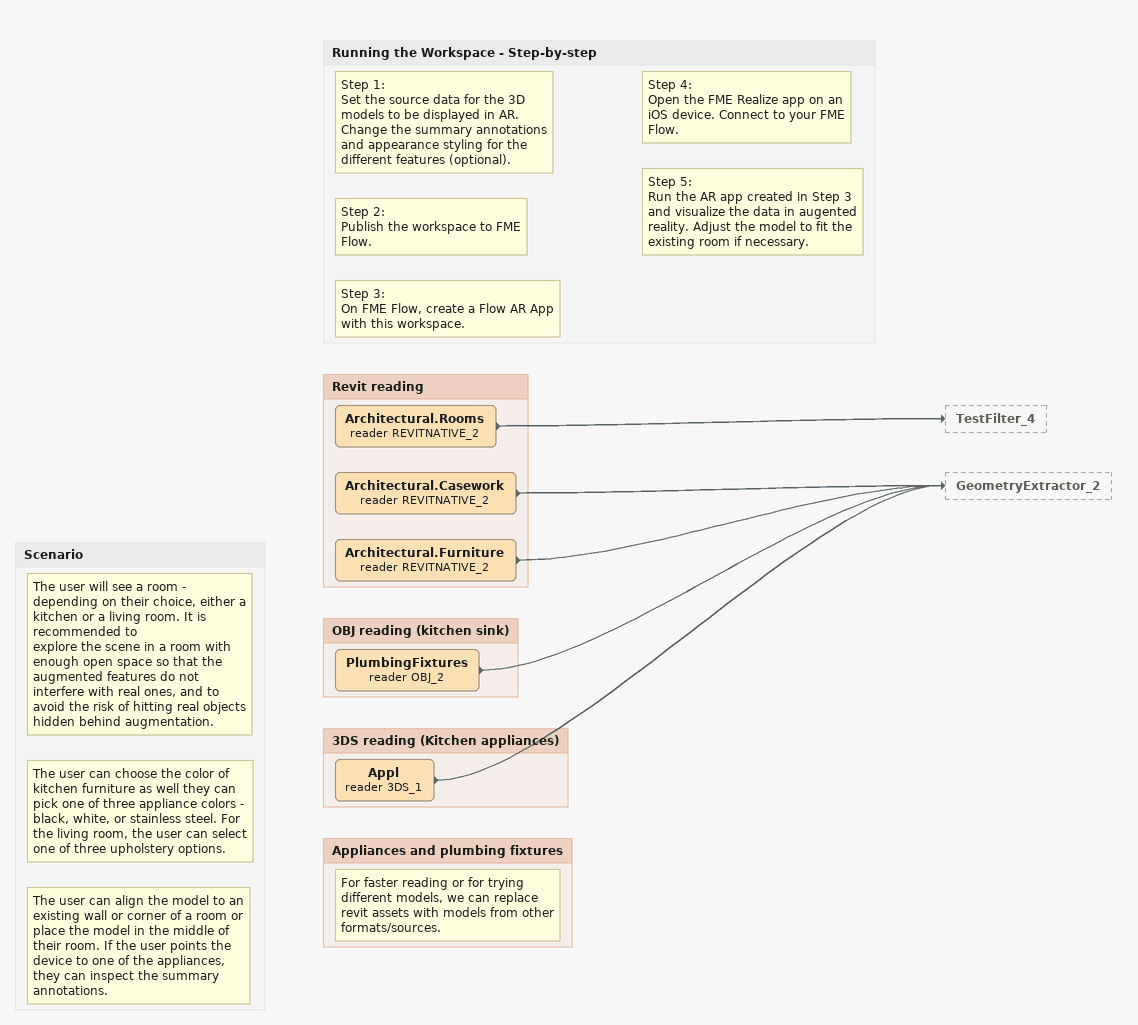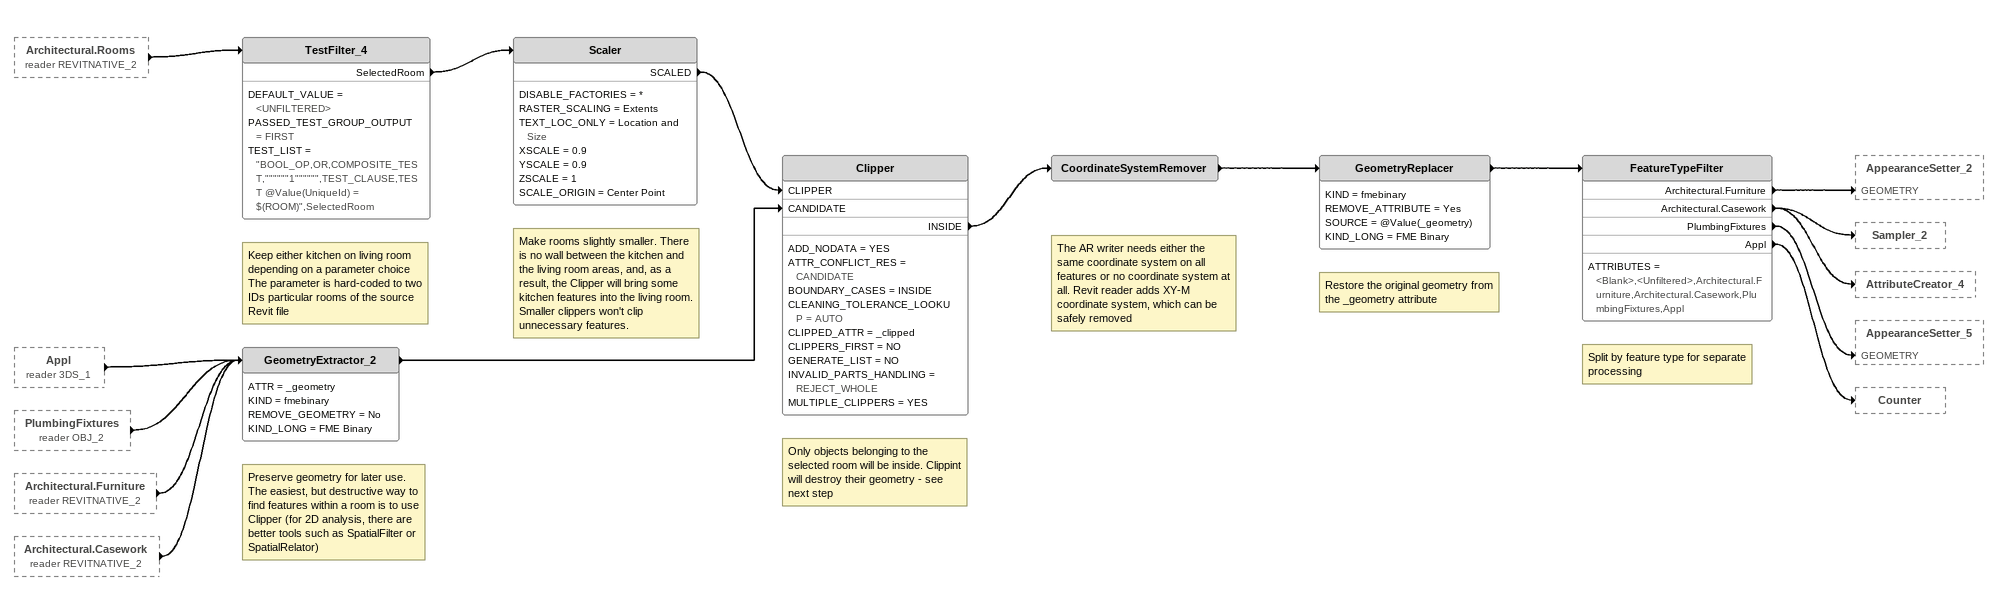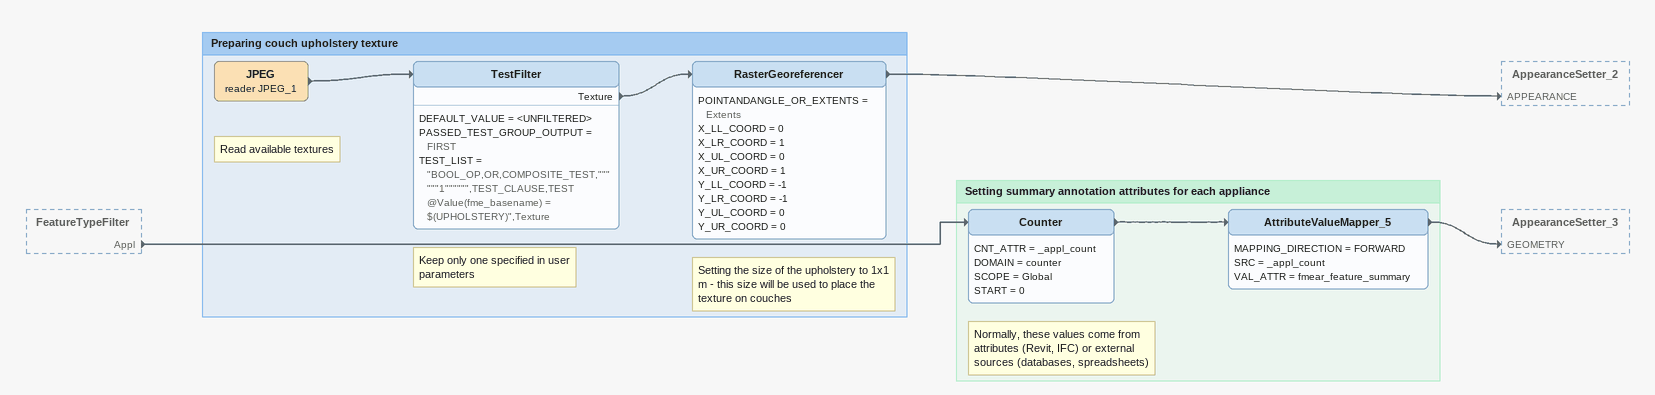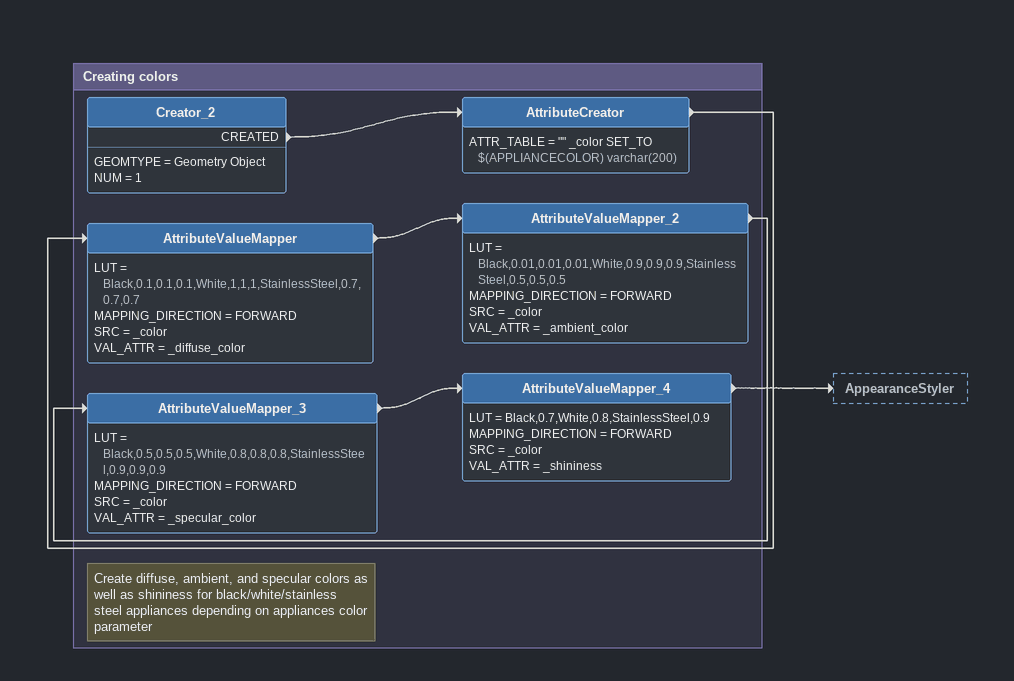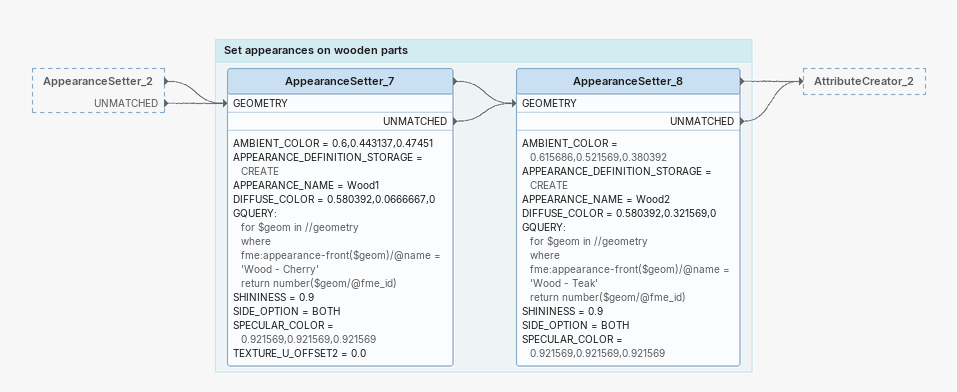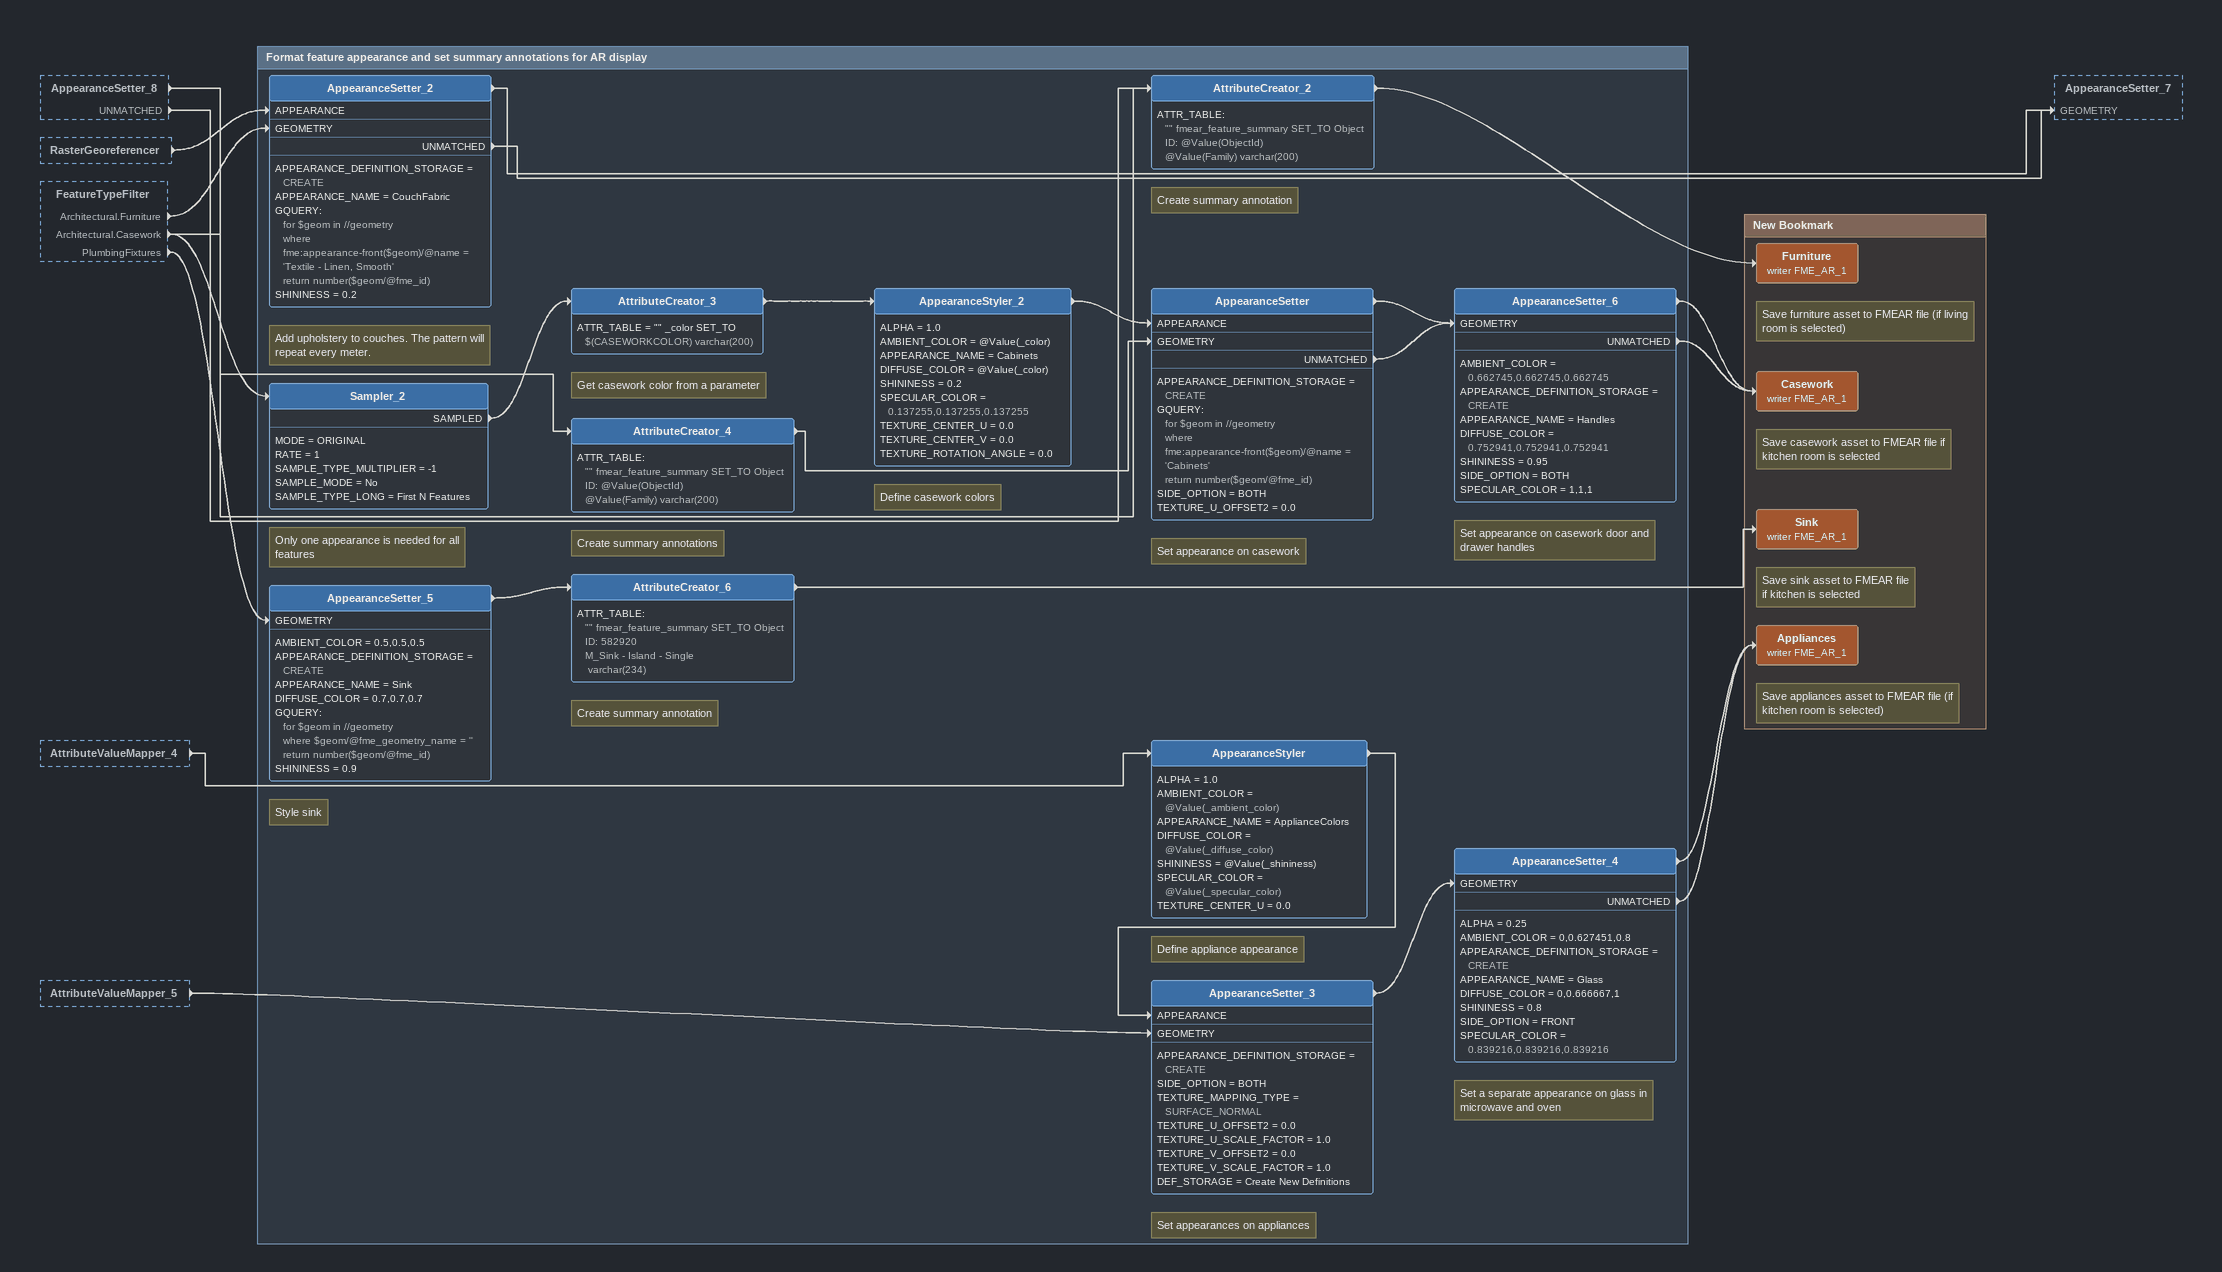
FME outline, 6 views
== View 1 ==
Bookmark: Revit reading
Architectural.Rooms (reader REVITNATIVE_2)
    -> TestFilter_4
Architectural.Casework (reader REVITNATIVE_2)
    -> GeometryExtractor_2
Architectural.Furniture (reader REVITNATIVE_2)
    -> GeometryExtractor_2

Bookmark: OBJ reading (kitchen sink)
PlumbingFixtures (reader OBJ_2)
    -> GeometryExtractor_2

Bookmark: 3DS reading (Kitchen appliances)
Appl (reader 3DS_1)
    -> GeometryExtractor_2

Bookmark: Scenario
Note: The user will see a room - depending on their choice, either a kitchen or a living room. It is recommended to / explore the scene in a room with enough open space so that the augmented features do not interfere with real ones, and to avoid the risk of hitting real objects hidden behind augmentation.
Note: The user can choose the color of kitchen furniture as well they can pick one of three appliance colors - black, white, or stainless steel. For the living room, the user can select one of three upholstery options.
Note: The user can align the model to an existing wall or corner of a room or place the model in the middle of their room. If the user points the device to one of the appliances, they can inspect the summary annotations.

Bookmark: Running the Workspace - Step-by-step
Note: Step 1: / Set the source data for the 3D models to be displayed in AR. Change the summary annotations and appearance styling for the different features (optional).
Note: Step 2: / Publish the workspace to FME Flow.
Note: Step 3: / On FME Flow, create a Flow AR App with this workspace.
Note: Step 4: / Open the FME Realize app on an iOS device. Connect to your FME Flow.
Note: Step 5: / Run the AR app created in Step 3 and visualize the data in augented reality. Adjust the model to fit the existing room if necessary.

Bookmark: Appliances and plumbing fixtures
Note: For faster reading or for trying different models, we can replace revit assets with models from other formats/sources.

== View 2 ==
Architectural.Rooms (reader REVITNATIVE_2) [outside]
    -> TestFilter_4
Appl (reader 3DS_1) [outside]
    -> GeometryExtractor_2
PlumbingFixtures (reader OBJ_2) [outside]
    -> GeometryExtractor_2
Architectural.Furniture (reader REVITNATIVE_2) [outside]
    -> GeometryExtractor_2
Architectural.Casework (reader REVITNATIVE_2) [outside]
    -> GeometryExtractor_2
Note: Keep either kitchen on living room depending on a parameter choice / The parameter is hard-coded to two IDs particular rooms of the source Revit file
TestFilter_4
    DEFAULT_VALUE = <UNFILTERED>
    PASSED_TEST_GROUP_OUTPUT = FIRST
    TEST_LIST = "BOOL_OP,OR,COMPOSITE_TEST,""""""1"""""",TEST_CLAUSE,TEST @Value(UniqueId) = $(ROOM)",SelectedRoom
    SelectedRoom -> Scaler
Note: Make rooms slightly smaller. There is no wall between the kitchen and the living room areas, and, as a result, the Clipper will bring some kitchen features into the living room. Smaller clippers won't clip unnecessary features.
Scaler
    DISABLE_FACTORIES = *
    RASTER_SCALING = Extents
    TEXT_LOC_ONLY = Location and Size
    XSCALE = 0.9
    YSCALE = 0.9
    ZSCALE = 1
    SCALE_ORIGIN = Center Point
    SCALED -> Clipper [CLIPPER]
Note: Preserve geometry for later use. The easiest, but destructive way to find features within a room is to use Clipper (for 2D analysis, there are better tools such as SpatialFilter or SpatialRelator)
GeometryExtractor_2
    ATTR = _geometry
    KIND = fmebinary
    REMOVE_GEOMETRY = No
    KIND_LONG = FME Binary
    -> Clipper [CANDIDATE]
Note: Only objects belonging to the selected room will be inside. Clippint will destroy their geometry - see next step
Clipper
    ADD_NODATA = YES
    ATTR_CONFLICT_RES = CANDIDATE
    BOUNDARY_CASES = INSIDE
    CLEANING_TOLERANCE_LOOKUP = AUTO
    CLIPPED_ATTR = _clipped
    CLIPPERS_FIRST = NO
    GENERATE_LIST = NO
    INVALID_PARTS_HANDLING = REJECT_WHOLE
    MULTIPLE_CLIPPERS = YES
    INSIDE -> CoordinateSystemRemover
Note: The AR writer needs either the same coordinate system on all features or no coordinate system at all. Revit reader adds XY-M coordinate system, which can be safely removed
CoordinateSystemRemover
    -> GeometryReplacer
Note: Restore the original geometry from the _geometry attribute
GeometryReplacer
    KIND = fmebinary
    REMOVE_ATTRIBUTE = Yes
    SOURCE = @Value(_geometry)
    KIND_LONG = FME Binary
    -> FeatureTypeFilter
Note: Split by feature type for separate processing
FeatureTypeFilter
    ATTRIBUTES = <Blank>,<Unfiltered>,Architectural.Furniture,Architectural.Casework,PlumbingFixtures,Appl
    Architectural.Furniture -> AppearanceSetter_2 [GEOMETRY]
    Architectural.Casework -> Sampler_2
    Architectural.Casework -> AttributeCreator_4
    PlumbingFixtures -> AppearanceSetter_5 [GEOMETRY]
    Appl -> Counter

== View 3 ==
FeatureTypeFilter [outside]
    Appl -> Counter

Bookmark: Setting summary annotation attributes for each appliance
Note: Normally, these values come from attributes (Revit, IFC) or external sources (databases, spreadsheets)
Counter
    CNT_ATTR = _appl_count
    DOMAIN = counter
    SCOPE = Global
    START = 0
    -> AttributeValueMapper_5
AttributeValueMapper_5
    MAPPING_DIRECTION = FORWARD
    SRC = _appl_count
    VAL_ATTR = fmear_feature_summary
    -> AppearanceSetter_3 [GEOMETRY]

Bookmark: Preparing couch upholstery texture
Note: Read available textures
JPEG (reader JPEG_1)
    -> TestFilter
Note: Keep only one specified in user parameters
TestFilter
    DEFAULT_VALUE = <UNFILTERED>
    PASSED_TEST_GROUP_OUTPUT = FIRST
    TEST_LIST = "BOOL_OP,OR,COMPOSITE_TEST,""""""1"""""",TEST_CLAUSE,TEST @Value(fme_basename) = $(UPHOLSTERY)",Texture
    Texture -> RasterGeoreferencer
Note: Setting the size of the upholstery to 1x1 m - this size will be used to place the texture on couches
RasterGeoreferencer
    POINTANDANGLE_OR_EXTENTS = Extents
    X_LL_COORD = 0
    X_LR_COORD = 1
    X_UL_COORD = 0
    X_UR_COORD = 1
    Y_LL_COORD = -1
    Y_LR_COORD = -1
    Y_UL_COORD = 0
    Y_UR_COORD = 0
    -> AppearanceSetter_2 [APPEARANCE]

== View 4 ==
Bookmark: Creating colors
Creator_2
    GEOMTYPE = Geometry Object
    NUM = 1
    CREATED -> AttributeCreator
AttributeCreator
    ATTR_TABLE = "" _color SET_TO $(APPLIANCECOLOR) varchar(200)
    -> AttributeValueMapper
AttributeValueMapper
    LUT = Black,0.1,0.1,0.1,White,1,1,1,StainlessSteel,0.7,0.7,0.7
    MAPPING_DIRECTION = FORWARD
    SRC = _color
    VAL_ATTR = _diffuse_color
    -> AttributeValueMapper_2
AttributeValueMapper_2
    LUT = Black,0.01,0.01,0.01,White,0.9,0.9,0.9,StainlessSteel,0.5,0.5,0.5
    MAPPING_DIRECTION = FORWARD
    SRC = _color
    VAL_ATTR = _ambient_color
    -> AttributeValueMapper_3
Note: Create diffuse, ambient, and specular colors as well as shininess for black/white/stainless steel appliances depending on appliances color parameter
AttributeValueMapper_3
    LUT = Black,0.5,0.5,0.5,White,0.8,0.8,0.8,StainlessSteel,0.9,0.9,0.9
    MAPPING_DIRECTION = FORWARD
    SRC = _color
    VAL_ATTR = _specular_color
    -> AttributeValueMapper_4
AttributeValueMapper_4
    LUT = Black,0.7,White,0.8,StainlessSteel,0.9
    MAPPING_DIRECTION = FORWARD
    SRC = _color
    VAL_ATTR = _shininess
    -> AppearanceStyler

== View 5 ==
AppearanceSetter_2 [outside]
    -> AppearanceSetter_7 [GEOMETRY]
    UNMATCHED -> AppearanceSetter_7 [GEOMETRY]

Bookmark: Set appearances on wooden parts
AppearanceSetter_7
    AMBIENT_COLOR = 0.6,0.443137,0.47451
    APPEARANCE_DEFINITION_STORAGE = CREATE
    APPEARANCE_NAME = Wood1
    DIFFUSE_COLOR = 0.580392,0.0666667,0
    GQUERY:
      for $geom in //geometry
      where fme:appearance-front($geom)/@name = 'Wood - Cherry'
      return number($geom/@fme_id)
    SHININESS = 0.9
    SIDE_OPTION = BOTH
    SPECULAR_COLOR = 0.921569,0.921569,0.921569
    TEXTURE_U_OFFSET2 = 0.0
    -> AppearanceSetter_8 [GEOMETRY]
    UNMATCHED -> AppearanceSetter_8 [GEOMETRY]
AppearanceSetter_8
    AMBIENT_COLOR = 0.615686,0.521569,0.380392
    APPEARANCE_DEFINITION_STORAGE = CREATE
    APPEARANCE_NAME = Wood2
    DIFFUSE_COLOR = 0.580392,0.321569,0
    GQUERY:
      for $geom in //geometry
      where fme:appearance-front($geom)/@name = 'Wood - Teak'
      return number($geom/@fme_id)
    SHININESS = 0.9
    SIDE_OPTION = BOTH
    SPECULAR_COLOR = 0.921569,0.921569,0.921569
    -> AttributeCreator_2
    UNMATCHED -> AttributeCreator_2

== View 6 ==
AppearanceSetter_8 [outside]
    -> AttributeCreator_2
    UNMATCHED -> AttributeCreator_2
RasterGeoreferencer [outside]
    -> AppearanceSetter_2 [APPEARANCE]
FeatureTypeFilter [outside]
    Architectural.Furniture -> AppearanceSetter_2 [GEOMETRY]
    Architectural.Casework -> Sampler_2
    Architectural.Casework -> AttributeCreator_4
    PlumbingFixtures -> AppearanceSetter_5 [GEOMETRY]
AttributeValueMapper_4 [outside]
    -> AppearanceStyler
AttributeValueMapper_5 [outside]
    -> AppearanceSetter_3 [GEOMETRY]

Bookmark: Format feature appearance and set summary annotations for AR display
Note: Only one appearance is needed for all features
Sampler_2
    MODE = ORIGINAL
    RATE = 1
    SAMPLE_TYPE_MULTIPLIER = -1
    SAMPLE_MODE = No
    SAMPLE_TYPE_LONG = First N Features
    SAMPLED -> AttributeCreator_3
Note: Get casework color from a parameter
AttributeCreator_3
    ATTR_TABLE = "" _color SET_TO $(CASEWORKCOLOR) varchar(200)
    -> AppearanceStyler_2
Note: Define casework colors
AppearanceStyler_2
    ALPHA = 1.0
    AMBIENT_COLOR = @Value(_color)
    APPEARANCE_NAME = Cabinets
    DIFFUSE_COLOR = @Value(_color)
    SHININESS = 0.2
    SPECULAR_COLOR = 0.137255,0.137255,0.137255
    TEXTURE_CENTER_U = 0.0
    TEXTURE_CENTER_V = 0.0
    TEXTURE_ROTATION_ANGLE = 0.0
    -> AppearanceSetter [APPEARANCE]
Note: Create summary annotations
AttributeCreator_4
    ATTR_TABLE:
      "" fmear_feature_summary SET_TO Object ID: @Value(ObjectId)
      @Value(Family) varchar(200)
    -> AppearanceSetter [GEOMETRY]
Note: Set appearance on casework
AppearanceSetter
    APPEARANCE_DEFINITION_STORAGE = CREATE
    GQUERY:
      for $geom in //geometry
      where fme:appearance-front($geom)/@name = 'Cabinets'
      return number($geom/@fme_id)
    SIDE_OPTION = BOTH
    TEXTURE_U_OFFSET2 = 0.0
    -> AppearanceSetter_6 [GEOMETRY]
    UNMATCHED -> AppearanceSetter_6 [GEOMETRY]
Note: Set appearance on casework door and drawer handles
AppearanceSetter_6
    AMBIENT_COLOR = 0.662745,0.662745,0.662745
    APPEARANCE_DEFINITION_STORAGE = CREATE
    APPEARANCE_NAME = Handles
    DIFFUSE_COLOR = 0.752941,0.752941,0.752941
    SHININESS = 0.95
    SIDE_OPTION = BOTH
    SPECULAR_COLOR = 1,1,1
    -> Casework (writer FME_AR_1)
    UNMATCHED -> Casework (writer FME_AR_1)
Note: Style sink
AppearanceSetter_5
    AMBIENT_COLOR = 0.5,0.5,0.5
    APPEARANCE_DEFINITION_STORAGE = CREATE
    APPEARANCE_NAME = Sink
    DIFFUSE_COLOR = 0.7,0.7,0.7
    GQUERY:
      for $geom in //geometry
      where $geom/@fme_geometry_name = ''
      return number($geom/@fme_id)
    SHININESS = 0.9
    -> AttributeCreator_6
Note: Create summary annotation
AttributeCreator_6
    ATTR_TABLE:
      "" fmear_feature_summary SET_TO Object ID: 582920
      M_Sink - Island - Single
       varchar(234)
    -> Sink (writer FME_AR_1)
Note: Add upholstery to couches. The pattern will repeat every meter.
AppearanceSetter_2
    APPEARANCE_DEFINITION_STORAGE = CREATE
    APPEARANCE_NAME = CouchFabric
    GQUERY:
      for $geom in //geometry
      where fme:appearance-front($geom)/@name = 'Textile - Linen, Smooth'
      return number($geom/@fme_id)
    SHININESS = 0.2
    -> AppearanceSetter_7 [GEOMETRY]
    UNMATCHED -> AppearanceSetter_7 [GEOMETRY]
Note: Create summary annotation
AttributeCreator_2
    ATTR_TABLE:
      "" fmear_feature_summary SET_TO Object ID: @Value(ObjectId)
      @Value(Family) varchar(200)
    -> Furniture (writer FME_AR_1)
Note: Define appliance appearance
AppearanceStyler
    ALPHA = 1.0
    AMBIENT_COLOR = @Value(_ambient_color)
    APPEARANCE_NAME = ApplianceColors
    DIFFUSE_COLOR = @Value(_diffuse_color)
    SHININESS = @Value(_shininess)
    SPECULAR_COLOR = @Value(_specular_color)
    TEXTURE_CENTER_U = 0.0
    -> AppearanceSetter_3 [APPEARANCE]
Note: Set appearances on appliances
AppearanceSetter_3
    APPEARANCE_DEFINITION_STORAGE = CREATE
    SIDE_OPTION = BOTH
    TEXTURE_MAPPING_TYPE = SURFACE_NORMAL
    TEXTURE_U_OFFSET2 = 0.0
    TEXTURE_U_SCALE_FACTOR = 1.0
    TEXTURE_V_OFFSET2 = 0.0
    TEXTURE_V_SCALE_FACTOR = 1.0
    DEF_STORAGE = Create New Definitions
    -> AppearanceSetter_4 [GEOMETRY]
Note: Set a separate appearance on glass in microwave and oven
AppearanceSetter_4
    ALPHA = 0.25
    AMBIENT_COLOR = 0,0.627451,0.8
    APPEARANCE_DEFINITION_STORAGE = CREATE
    APPEARANCE_NAME = Glass
    DIFFUSE_COLOR = 0,0.666667,1
    SHININESS = 0.8
    SIDE_OPTION = FRONT
    SPECULAR_COLOR = 0.839216,0.839216,0.839216
    -> Appliances (writer FME_AR_1)
    UNMATCHED -> Appliances (writer FME_AR_1)

Bookmark: New Bookmark
Note: Save casework asset to FMEAR file if kitchen room is selected
Casework (writer FME_AR_1)
Note: Save sink asset to FMEAR file / if kitchen is selected
Sink (writer FME_AR_1)
Note: Save furniture asset to FMEAR file (if living room is selected)
Furniture (writer FME_AR_1)
Note: Save appliances asset to FMEAR file (if kitchen room is selected)
Appliances (writer FME_AR_1)
